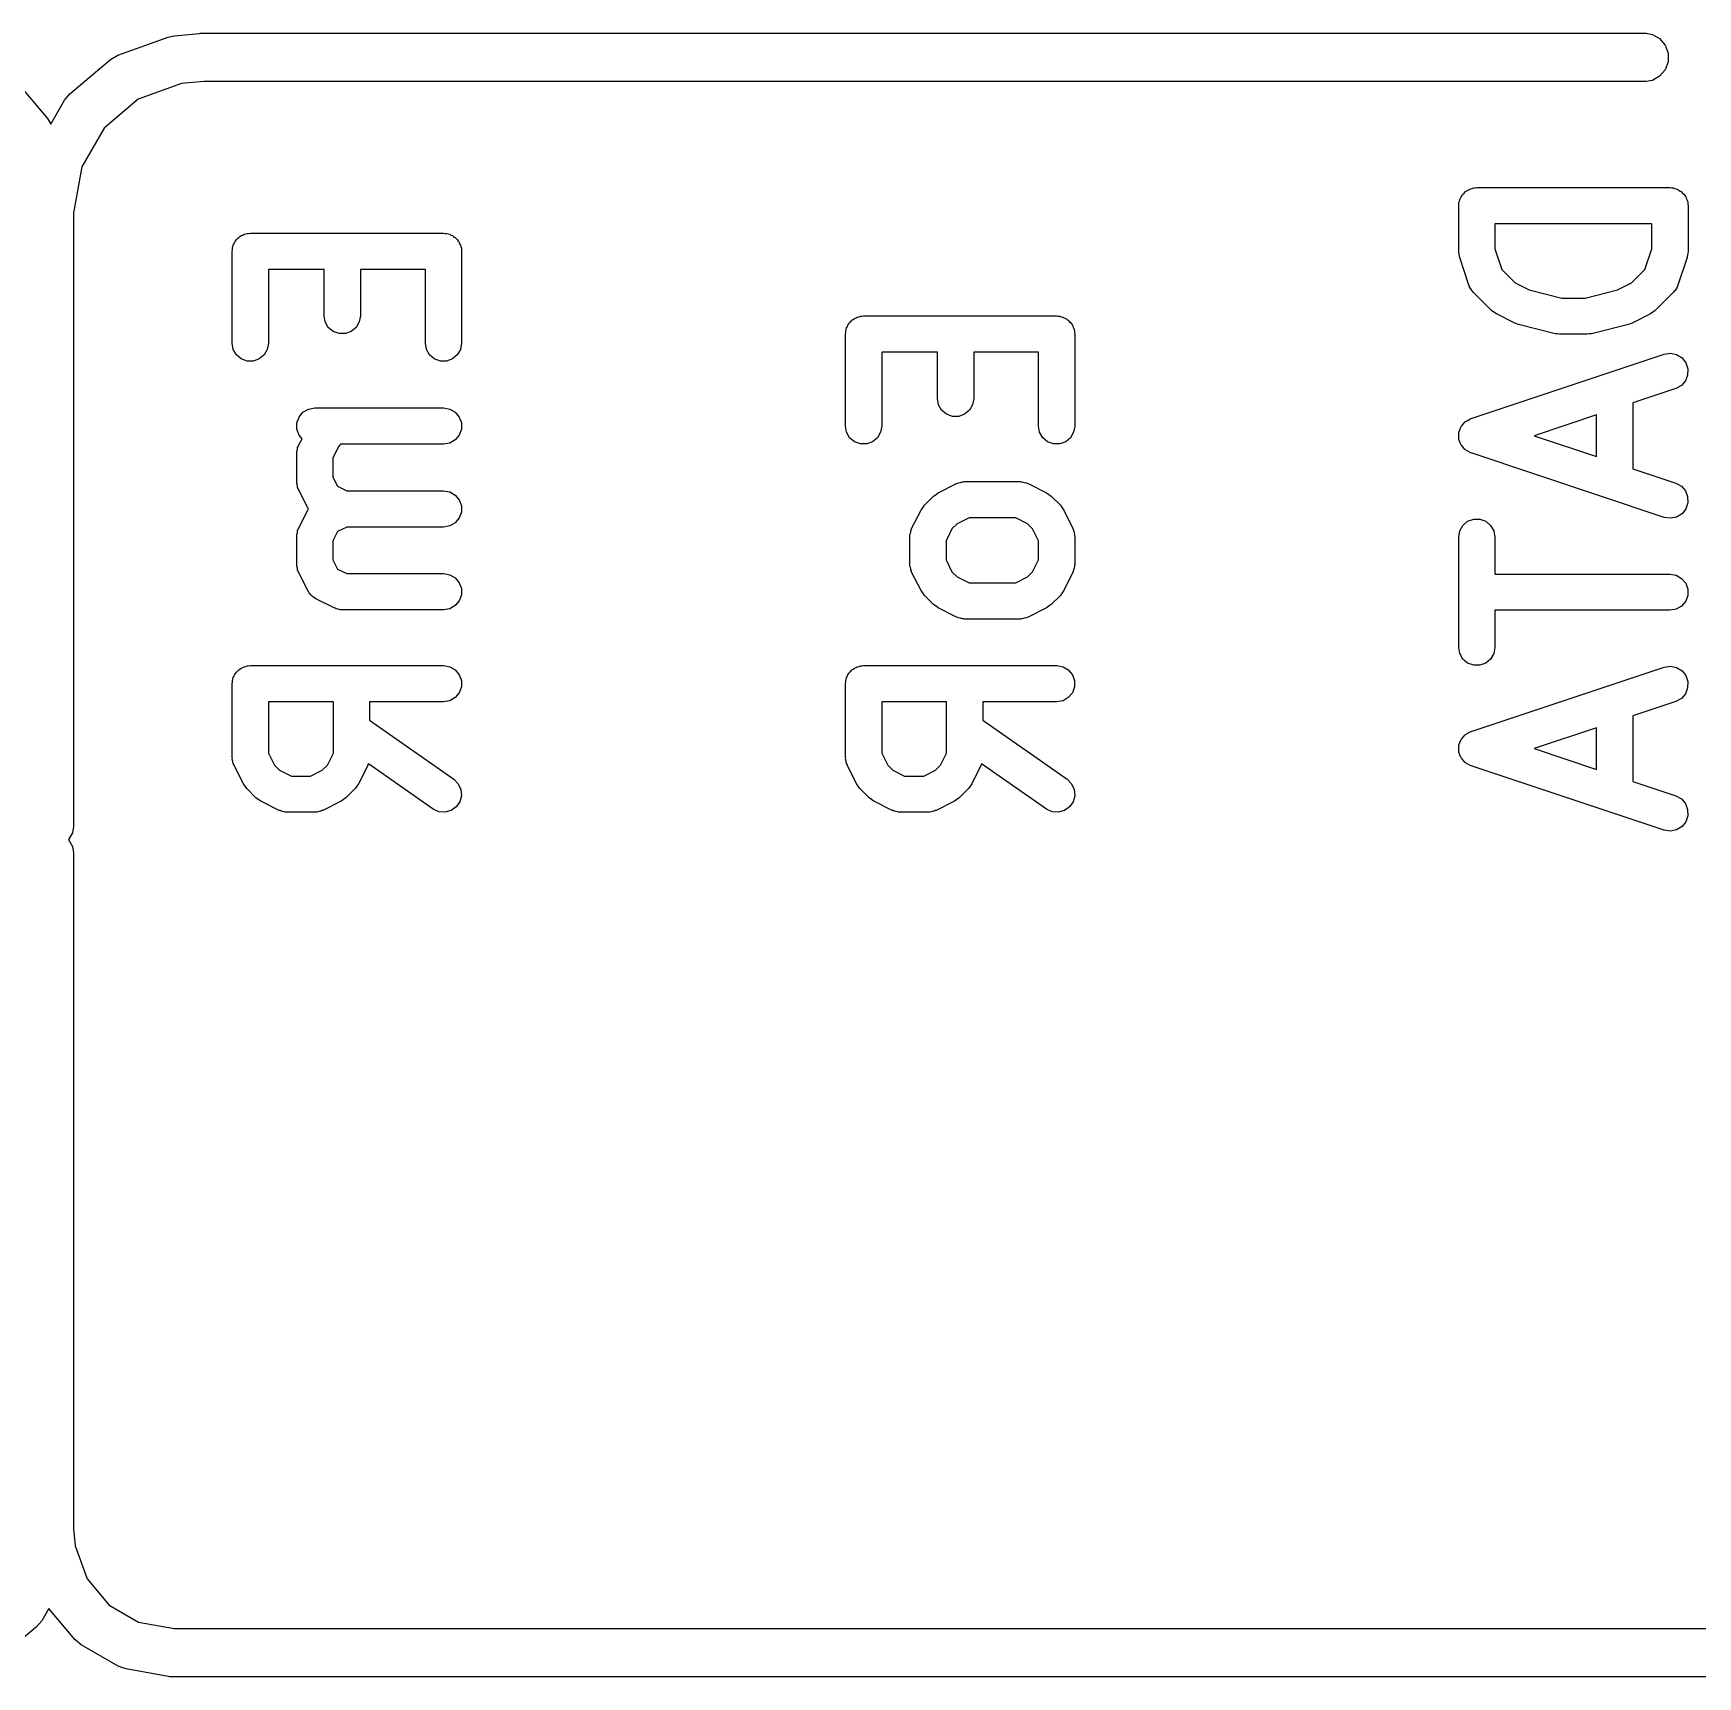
# Model space of a CAD drawing. Extents: x 105.4 to 186.8, y -135.5 to -88.6.
# Drawn here: x 166.3 to 173.2, y -95.6 to -88.8 of the extents above; entities that cross this region are included whole.
import ezdxf

# ---------------------------------------------------------------- set-up
doc = ezdxf.new("R2010")
doc.units = 0
doc.header["$MEASUREMENT"] = 0
doc.layers.add('BLACK', color=7, linetype='CONTINUOUS')

msp = doc.modelspace()

# ---------------------------------------------------------------- linework, layer by layer
at = {"layer": 'BLACK', "linetype": 'CONTINUOUS'}
for p, q in [((166.653, -88.8911), (166.861, -88.8157)), ((166.861, -88.8157), (166.873, -88.8134)), ((166.873, -88.8134), (166.886, -88.81)), ((166.886, -88.81), (166.992, -88.8008)), ((166.992, -88.8008), (166.996, -88.8)), ((166.996, -88.8), (172.983, -88.8)), ((172.983, -88.8), (173.009, -88.8046)), ((173.009, -88.8046), (173.039, -88.8222)), ((173.039, -88.8222), (173.062, -88.8492)), ((173.062, -88.8492), (173.074, -88.8824)), ((166.454, -89.0502), (166.623, -88.9085)), ((166.623, -88.9085), (166.653, -88.8911)), ((173.074, -88.9176), (173.062, -88.9508)), ((173.074, -88.8824), (173.074, -88.9176)), ((166.22, -88.9843), (166.362, -89.1532)), ((173.009, -88.9954), (172.983, -89)), ((173.039, -88.9778), (173.009, -88.9954)), ((173.062, -88.9508), (173.039, -88.9778)), ((166.439, -89.0689), (166.454, -89.0502)), ((166.917, -89.0081), (166.738, -89.073)), ((167.009, -89), (166.917, -89.0081)), ((172.983, -89), (167.009, -89)), ((166.375, -89.176), (166.432, -89.0768)), ((166.432, -89.0768), (166.439, -89.0689)), ((166.738, -89.073), (166.596, -89.1921)), ((166.362, -89.1532), (166.375, -89.176)), ((166.596, -89.1921), (166.504, -89.3525)), ((166.504, -89.3525), (166.47, -89.5438)), ((172.215, -89.4827), (172.217, -89.4765)), ((172.217, -89.4765), (172.221, -89.4715)), ((172.221, -89.4715), (172.224, -89.4658)), ((172.224, -89.4658), (172.229, -89.4616)), ((172.229, -89.4616), (172.234, -89.4566)), ((172.234, -89.4566), (172.239, -89.4533)), ((172.239, -89.4533), (172.244, -89.4491)), ((172.244, -89.4491), (172.251, -89.4468)), ((172.251, -89.4468), (172.256, -89.4435)), ((172.256, -89.4435), (172.263, -89.4424)), ((172.263, -89.4424), (172.269, -89.4402)), ((172.269, -89.4402), (172.275, -89.4402)), ((172.275, -89.4402), (172.282, -89.439)), ((172.282, -89.439), (173.082, -89.439)), ((173.082, -89.439), (173.088, -89.4402)), ((173.088, -89.4402), (173.095, -89.4402)), ((173.095, -89.4402), (173.101, -89.4424)), ((173.101, -89.4424), (173.108, -89.4435)), ((173.108, -89.4435), (173.113, -89.4468)), ((173.113, -89.4468), (173.119, -89.4491)), ((173.119, -89.4491), (173.124, -89.4533)), ((173.124, -89.4533), (173.13, -89.4566)), ((173.13, -89.4566), (173.134, -89.4616)), ((173.134, -89.4616), (173.139, -89.4658)), ((173.139, -89.4658), (173.143, -89.4715)), ((173.143, -89.4715), (173.147, -89.4765)), ((173.147, -89.4765), (173.149, -89.4827)), ((166.47, -89.5438), (166.47, -92.0837)), ((172.207, -89.514), (172.208, -89.5076)), ((172.207, -89.7045), (172.207, -89.514)), ((172.208, -89.501), (172.21, -89.4948)), ((172.208, -89.5076), (172.208, -89.501)), ((172.21, -89.4948), (172.211, -89.4884)), ((172.211, -89.4884), (172.215, -89.4827)), ((173.149, -89.4827), (173.152, -89.4884)), ((173.152, -89.4884), (173.154, -89.4948)), ((173.154, -89.4948), (173.156, -89.501)), ((173.156, -89.501), (173.156, -89.5076)), ((173.156, -89.5076), (173.157, -89.514)), ((173.157, -89.514), (173.157, -89.7045)), ((172.357, -89.589), (172.357, -89.6923)), ((173.007, -89.589), (172.357, -89.589)), ((173.007, -89.6923), (173.007, -89.589)), ((167.128, -89.6895), (167.13, -89.6833)), ((167.13, -89.6833), (167.131, -89.6768)), ((167.131, -89.6768), (167.135, -89.6712)), ((167.135, -89.6712), (167.137, -89.665)), ((167.137, -89.665), (167.141, -89.66)), ((167.141, -89.66), (167.144, -89.6543)), ((167.144, -89.6543), (167.149, -89.6501)), ((167.149, -89.6501), (167.154, -89.645)), ((167.154, -89.645), (167.159, -89.6418)), ((167.159, -89.6418), (167.164, -89.6375)), ((167.164, -89.6375), (167.171, -89.6353)), ((167.171, -89.6353), (167.176, -89.632)), ((167.176, -89.632), (167.183, -89.6309)), ((167.183, -89.6309), (167.189, -89.6286)), ((167.189, -89.6286), (167.195, -89.6286)), ((167.195, -89.6286), (167.202, -89.6275)), ((167.202, -89.6275), (168.002, -89.6275)), ((168.002, -89.6275), (168.008, -89.6286)), ((168.008, -89.6286), (168.015, -89.6286)), ((168.015, -89.6286), (168.021, -89.6309)), ((168.021, -89.6309), (168.028, -89.632)), ((168.028, -89.632), (168.033, -89.6353)), ((168.033, -89.6353), (168.039, -89.6375)), ((168.039, -89.6375), (168.044, -89.6418)), ((168.044, -89.6418), (168.05, -89.645)), ((168.05, -89.645), (168.054, -89.6501)), ((168.054, -89.6501), (168.059, -89.6543)), ((168.059, -89.6543), (168.063, -89.66)), ((168.063, -89.66), (168.067, -89.665)), ((168.067, -89.665), (168.069, -89.6712)), ((168.069, -89.6712), (168.072, -89.6768)), ((168.072, -89.6768), (168.074, -89.6833)), ((168.074, -89.6833), (168.076, -89.6895)), ((167.127, -89.7025), (167.128, -89.696)), ((167.127, -90.0835), (167.127, -89.7025)), ((167.128, -89.696), (167.128, -89.6895)), ((168.076, -89.6895), (168.076, -89.696)), ((168.076, -89.696), (168.077, -89.7025)), ((168.077, -89.7025), (168.077, -90.0835)), ((172.209, -89.7163), (172.207, -89.7045)), ((172.211, -89.7282), (172.209, -89.7163)), ((172.249, -89.8425), (172.211, -89.7282)), ((172.357, -89.6923), (172.386, -89.7783)), ((172.978, -89.7783), (173.007, -89.6923)), ((173.153, -89.7282), (173.115, -89.8425)), ((173.155, -89.7163), (173.153, -89.7282)), ((173.157, -89.7045), (173.155, -89.7163)), ((167.508, -89.7775), (167.277, -89.7775)), ((167.277, -89.7775), (167.277, -90.0835)), ((167.508, -89.9692), (167.508, -89.7775)), ((167.927, -89.7775), (167.658, -89.7775)), ((167.658, -89.7775), (167.658, -89.9692)), ((167.927, -90.0835), (167.927, -89.7775)), ((172.386, -89.7783), (172.441, -89.8333)), ((172.923, -89.8333), (172.978, -89.7783)), ((172.251, -89.8463), (172.249, -89.8425)), ((172.252, -89.8505), (172.251, -89.8463)), ((172.257, -89.8577), (172.252, -89.8505)), ((172.261, -89.8654), (172.257, -89.8577)), ((172.264, -89.8683), (172.261, -89.8654)), ((172.267, -89.8718), (172.264, -89.8683)), ((172.343, -89.948), (172.267, -89.8718)), ((172.441, -89.8333), (172.499, -89.8623)), ((172.499, -89.8623), (172.634, -89.8962)), ((172.73, -89.8962), (172.865, -89.8623)), ((172.865, -89.8623), (172.923, -89.8333)), ((173.097, -89.8718), (173.021, -89.948)), ((173.099, -89.8683), (173.097, -89.8718)), ((173.103, -89.8654), (173.099, -89.8683)), ((173.107, -89.8577), (173.103, -89.8654)), ((173.112, -89.8505), (173.107, -89.8577)), ((173.113, -89.8463), (173.112, -89.8505)), ((173.115, -89.8425), (173.113, -89.8463)), ((172.353, -89.9549), (172.343, -89.948)), ((172.363, -89.9621), (172.353, -89.9549)), ((172.439, -90.0002), (172.363, -89.9621)), ((172.634, -89.8962), (172.73, -89.8962)), ((173.001, -89.9621), (172.925, -90.0002)), ((173.011, -89.9549), (173.001, -89.9621)), ((173.021, -89.948), (173.011, -89.9549)), ((167.512, -89.9948), (167.508, -89.9692)), ((167.525, -90.0174), (167.512, -89.9948)), ((167.545, -90.0341), (167.525, -90.0174)), ((167.64, -90.0174), (167.62, -90.0341)), ((167.653, -89.9948), (167.64, -90.0174)), ((167.658, -89.9692), (167.653, -89.9948)), ((169.668, -90.0323), (169.67, -90.0262)), ((169.668, -90.0389), (169.668, -90.0323)), ((169.67, -90.0262), (169.671, -90.0197)), ((169.671, -90.0197), (169.675, -90.014)), ((169.675, -90.014), (169.677, -90.0079)), ((169.677, -90.0079), (169.681, -90.0028)), ((169.681, -90.0028), (169.684, -89.9971)), ((169.684, -89.9971), (169.689, -89.9929)), ((169.689, -89.9929), (169.694, -89.9879)), ((169.694, -89.9879), (169.699, -89.9846)), ((169.699, -89.9846), (169.704, -89.9804)), ((169.704, -89.9804), (169.711, -89.9782)), ((169.711, -89.9782), (169.716, -89.9749)), ((169.716, -89.9749), (169.723, -89.9737)), ((169.723, -89.9737), (169.729, -89.9715)), ((169.729, -89.9715), (169.735, -89.9715)), ((169.735, -89.9715), (169.742, -89.9704)), ((169.742, -89.9704), (170.542, -89.9704)), ((170.542, -89.9704), (170.548, -89.9715)), ((170.548, -89.9715), (170.555, -89.9715)), ((170.555, -89.9715), (170.561, -89.9737)), ((170.561, -89.9737), (170.568, -89.9749)), ((170.568, -89.9749), (170.573, -89.9782)), ((170.573, -89.9782), (170.579, -89.9804)), ((170.579, -89.9804), (170.584, -89.9846)), ((170.584, -89.9846), (170.59, -89.9879)), ((170.59, -89.9879), (170.594, -89.9929)), ((170.594, -89.9929), (170.599, -89.9971)), ((170.599, -89.9971), (170.603, -90.0028)), ((170.603, -90.0028), (170.607, -90.0079)), ((170.607, -90.0079), (170.609, -90.014)), ((170.609, -90.014), (170.612, -90.0197)), ((170.612, -90.0197), (170.614, -90.0262)), ((170.614, -90.0262), (170.616, -90.0323)), ((170.616, -90.0323), (170.616, -90.0389)), ((172.447, -90.0025), (172.439, -90.0002)), ((172.454, -90.0058), (172.447, -90.0025)), ((172.607, -90.0439), (172.454, -90.0058)), ((172.91, -90.0058), (172.757, -90.0439)), ((172.917, -90.0025), (172.91, -90.0058)), ((172.925, -90.0002), (172.917, -90.0025)), ((167.131, -90.1091), (167.127, -90.0835)), ((167.277, -90.0835), (167.272, -90.1091)), ((167.57, -90.043), (167.545, -90.0341)), ((167.596, -90.043), (167.57, -90.043)), ((167.62, -90.0341), (167.596, -90.043)), ((167.931, -90.1091), (167.927, -90.0835)), ((168.077, -90.0835), (168.072, -90.1091)), ((169.667, -90.0454), (169.668, -90.0389)), ((169.667, -90.4263), (169.667, -90.0454)), ((170.616, -90.0389), (170.617, -90.0454)), ((170.617, -90.0454), (170.617, -90.4263)), ((172.616, -90.0446), (172.607, -90.0439)), ((172.625, -90.0462), (172.616, -90.0446)), ((172.739, -90.0462), (172.625, -90.0462)), ((172.748, -90.0446), (172.739, -90.0462)), ((172.757, -90.0439), (172.748, -90.0446)), ((167.144, -90.1317), (167.131, -90.1091)), ((167.164, -90.1484), (167.144, -90.1317)), ((167.189, -90.1573), (167.164, -90.1484)), ((167.215, -90.1573), (167.189, -90.1573)), ((167.239, -90.1484), (167.215, -90.1573)), ((167.259, -90.1317), (167.239, -90.1484)), ((167.272, -90.1091), (167.259, -90.1317)), ((167.944, -90.1317), (167.931, -90.1091)), ((167.964, -90.1484), (167.944, -90.1317)), ((167.989, -90.1573), (167.964, -90.1484)), ((168.015, -90.1573), (167.989, -90.1573)), ((168.039, -90.1484), (168.015, -90.1573)), ((168.059, -90.1317), (168.039, -90.1484)), ((168.072, -90.1091), (168.059, -90.1317)), ((170.048, -90.1204), (169.817, -90.1204)), ((169.817, -90.1204), (169.817, -90.4263)), ((170.048, -90.312), (170.048, -90.1204)), ((170.467, -90.1204), (170.198, -90.1204)), ((170.198, -90.1204), (170.198, -90.312)), ((170.467, -90.4263), (170.467, -90.1204)), ((172.258, -90.3953), (173.058, -90.1286)), ((173.058, -90.1286), (173.084, -90.1248)), ((173.084, -90.1248), (173.109, -90.13)), ((173.109, -90.13), (173.132, -90.1436)), ((173.132, -90.1436), (173.148, -90.164)), ((173.148, -90.164), (173.156, -90.1887)), ((173.146, -90.239), (173.129, -90.2585)), ((173.155, -90.2148), (173.146, -90.239)), ((173.156, -90.1887), (173.155, -90.2148)), ((173.106, -90.2709), (172.928, -90.33)), ((173.129, -90.2585), (173.106, -90.2709)), ((167.404, -90.3888), (167.42, -90.3689)), ((167.42, -90.3689), (167.443, -90.3558)), ((167.443, -90.3558), (167.469, -90.3513)), ((167.469, -90.3513), (168.002, -90.3513)), ((168.002, -90.3513), (168.028, -90.3558)), ((168.028, -90.3558), (168.05, -90.3689)), ((168.05, -90.3689), (168.067, -90.3888)), ((170.052, -90.3377), (170.048, -90.312)), ((170.065, -90.3602), (170.052, -90.3377)), ((170.085, -90.377), (170.065, -90.3602)), ((170.11, -90.3859), (170.085, -90.377)), ((170.16, -90.377), (170.136, -90.3859)), ((170.18, -90.3602), (170.16, -90.377)), ((170.193, -90.3377), (170.18, -90.3602)), ((170.198, -90.312), (170.193, -90.3377)), ((172.928, -90.33), (172.928, -90.6028)), ((167.395, -90.4133), (167.404, -90.3888)), ((167.395, -90.4393), (167.395, -90.4133)), ((167.404, -90.4638), (167.395, -90.4393)), ((168.067, -90.3888), (168.076, -90.4133)), ((168.076, -90.4393), (168.067, -90.4638)), ((168.076, -90.4133), (168.076, -90.4393)), ((169.671, -90.452), (169.667, -90.4263)), ((169.817, -90.4263), (169.812, -90.452)), ((170.136, -90.3859), (170.11, -90.3859)), ((170.471, -90.452), (170.467, -90.4263)), ((170.617, -90.4263), (170.612, -90.452)), ((172.208, -90.4514), (172.212, -90.4411)), ((172.212, -90.4411), (172.216, -90.4307)), ((172.216, -90.4307), (172.217, -90.4291)), ((172.217, -90.4291), (172.218, -90.4271)), ((172.218, -90.4271), (172.225, -90.4189)), ((172.225, -90.4189), (172.232, -90.4103)), ((172.232, -90.4103), (172.234, -90.4092)), ((172.234, -90.4092), (172.235, -90.4077)), ((172.235, -90.4077), (172.245, -90.4024)), ((172.245, -90.4024), (172.254, -90.3967)), ((172.254, -90.3967), (172.256, -90.3962)), ((172.256, -90.3962), (172.258, -90.3953)), ((172.778, -90.38), (172.519, -90.4664)), ((172.778, -90.5528), (172.778, -90.38)), ((167.397, -90.5236), (167.398, -90.5149)), ((167.398, -90.5149), (167.4, -90.5112)), ((167.4, -90.5112), (167.401, -90.5071)), ((167.401, -90.5071), (167.416, -90.4784)), ((167.416, -90.4784), (167.404, -90.4638)), ((167.568, -90.5088), (167.544, -90.5583)), ((167.576, -90.5013), (167.568, -90.5088)), ((168.002, -90.5013), (167.576, -90.5013)), ((168.028, -90.4968), (168.002, -90.5013)), ((168.05, -90.4838), (168.028, -90.4968)), ((168.067, -90.4638), (168.05, -90.4838)), ((169.684, -90.4745), (169.671, -90.452)), ((169.704, -90.4913), (169.684, -90.4745)), ((169.729, -90.5002), (169.704, -90.4913)), ((169.755, -90.5002), (169.729, -90.5002)), ((169.779, -90.4913), (169.755, -90.5002)), ((169.799, -90.4745), (169.779, -90.4913)), ((169.812, -90.452), (169.799, -90.4745)), ((170.484, -90.4745), (170.471, -90.452)), ((170.504, -90.4913), (170.484, -90.4745)), ((170.529, -90.5002), (170.504, -90.4913)), ((170.555, -90.5002), (170.529, -90.5002)), ((170.579, -90.4913), (170.555, -90.5002)), ((170.599, -90.4745), (170.579, -90.4913)), ((170.612, -90.452), (170.599, -90.4745)), ((172.208, -90.4534), (172.208, -90.4514)), ((172.208, -90.4554), (172.208, -90.4534)), ((172.208, -90.4664), (172.208, -90.4554)), ((172.208, -90.4774), (172.208, -90.4664)), ((172.208, -90.4794), (172.208, -90.4774)), ((172.208, -90.4814), (172.208, -90.4794)), ((172.212, -90.4917), (172.208, -90.4814)), ((172.216, -90.5021), (172.212, -90.4917)), ((172.217, -90.5037), (172.216, -90.5021)), ((172.218, -90.5057), (172.217, -90.5037)), ((172.225, -90.5139), (172.218, -90.5057)), ((172.232, -90.5225), (172.225, -90.5139)), ((172.519, -90.4664), (172.778, -90.5528)), ((167.394, -90.532), (167.397, -90.5236)), ((167.394, -90.5363), (167.394, -90.532)), ((167.394, -90.5406), (167.394, -90.5363)), ((167.394, -90.6549), (167.394, -90.5406)), ((167.544, -90.5583), (167.544, -90.6372)), ((172.234, -90.5236), (172.232, -90.5225)), ((172.235, -90.5252), (172.234, -90.5236)), ((172.245, -90.5304), (172.235, -90.5252)), ((172.254, -90.5362), (172.245, -90.5304)), ((172.256, -90.5366), (172.254, -90.5362)), ((172.258, -90.5376), (172.256, -90.5366)), ((173.058, -90.8042), (172.258, -90.5376)), ((167.544, -90.6372), (167.563, -90.6752)), ((172.928, -90.6028), (173.106, -90.6619)), ((167.394, -90.6591), (167.394, -90.6549)), ((167.394, -90.6635), (167.394, -90.6591)), ((167.397, -90.6719), (167.394, -90.6635)), ((167.398, -90.6805), (167.397, -90.6719)), ((167.4, -90.6843), (167.398, -90.6805)), ((167.401, -90.6884), (167.4, -90.6843)), ((167.44, -90.7646), (167.401, -90.6884)), ((167.563, -90.6752), (167.601, -90.6942)), ((167.601, -90.6942), (168.002, -90.6942)), ((168.002, -90.6942), (168.028, -90.6987)), ((168.028, -90.6987), (168.05, -90.7117)), ((168.05, -90.7117), (168.067, -90.7317)), ((169.994, -90.7542), (170.032, -90.7161)), ((170.032, -90.7161), (170.042, -90.7092)), ((170.042, -90.7092), (170.051, -90.7021)), ((170.051, -90.7021), (170.127, -90.664)), ((170.127, -90.664), (170.132, -90.6628)), ((170.132, -90.6628), (170.135, -90.6606)), ((170.135, -90.6606), (170.144, -90.6591)), ((170.144, -90.6591), (170.152, -90.6566)), ((170.152, -90.6566), (170.157, -90.6568)), ((170.157, -90.6568), (170.161, -90.6561)), ((170.161, -90.6561), (170.39, -90.6561)), ((170.39, -90.6561), (170.394, -90.6568)), ((170.394, -90.6568), (170.398, -90.6566)), ((170.398, -90.6566), (170.407, -90.6591)), ((170.407, -90.6591), (170.415, -90.6606)), ((170.415, -90.6606), (170.419, -90.6628)), ((170.419, -90.6628), (170.423, -90.664)), ((170.423, -90.664), (170.499, -90.7021)), ((170.499, -90.7021), (170.509, -90.7092)), ((170.509, -90.7092), (170.519, -90.7161)), ((170.519, -90.7161), (170.557, -90.7542)), ((173.106, -90.6619), (173.129, -90.6743)), ((173.129, -90.6743), (173.146, -90.6938)), ((173.146, -90.6938), (173.155, -90.718)), ((173.155, -90.718), (173.156, -90.7441)), ((167.401, -90.8499), (167.44, -90.7737)), ((167.443, -90.7692), (167.44, -90.7646)), ((167.44, -90.7737), (167.443, -90.7692)), ((168.067, -90.7317), (168.076, -90.7561)), ((168.076, -90.7822), (168.067, -90.8067)), ((168.076, -90.7561), (168.076, -90.7822)), ((169.941, -90.8499), (169.98, -90.7737)), ((169.98, -90.7737), (169.987, -90.7641)), ((169.987, -90.7641), (169.994, -90.7542)), ((170.557, -90.7542), (170.564, -90.7641)), ((170.564, -90.7641), (170.571, -90.7737)), ((170.571, -90.7737), (170.609, -90.8499)), ((173.132, -90.7892), (173.109, -90.8028)), ((173.148, -90.7688), (173.132, -90.7892)), ((173.156, -90.7441), (173.148, -90.7688)), ((167.397, -90.8665), (167.398, -90.8578)), ((167.398, -90.8578), (167.4, -90.8541)), ((167.4, -90.8541), (167.401, -90.8499)), ((167.601, -90.8442), (167.563, -90.8632)), ((168.002, -90.8442), (167.601, -90.8442)), ((168.028, -90.8396), (168.002, -90.8442)), ((168.05, -90.8266), (168.028, -90.8396)), ((168.067, -90.8067), (168.05, -90.8266)), ((169.937, -90.8665), (169.938, -90.8578)), ((169.938, -90.8578), (169.94, -90.8541)), ((169.94, -90.8541), (169.941, -90.8499)), ((170.108, -90.8517), (170.084, -90.9012)), ((170.129, -90.8308), (170.108, -90.8517)), ((170.179, -90.8061), (170.129, -90.8308)), ((170.372, -90.8061), (170.179, -90.8061)), ((170.421, -90.8308), (170.372, -90.8061)), ((170.442, -90.8517), (170.421, -90.8308)), ((170.467, -90.9012), (170.442, -90.8517)), ((170.609, -90.8499), (170.61, -90.8541)), ((170.61, -90.8541), (170.612, -90.8578)), ((170.612, -90.8578), (170.614, -90.8665)), ((172.207, -90.8855), (172.211, -90.8598)), ((172.211, -90.8598), (172.224, -90.8372)), ((172.224, -90.8372), (172.244, -90.8205)), ((172.244, -90.8205), (172.269, -90.8116)), ((172.269, -90.8116), (172.295, -90.8116)), ((172.295, -90.8116), (172.319, -90.8205)), ((172.319, -90.8205), (172.339, -90.8372)), ((172.339, -90.8372), (172.352, -90.8598)), ((172.352, -90.8598), (172.357, -90.8855)), ((173.084, -90.808), (173.058, -90.8042)), ((173.109, -90.8028), (173.084, -90.808)), ((167.394, -90.8749), (167.397, -90.8665)), ((167.394, -90.8792), (167.394, -90.8749)), ((167.394, -90.8835), (167.394, -90.8792)), ((167.394, -90.9977), (167.394, -90.8835)), ((167.563, -90.8632), (167.544, -90.9012)), ((167.544, -90.9012), (167.544, -90.98)), ((169.934, -90.8749), (169.937, -90.8665)), ((169.934, -90.8792), (169.934, -90.8749)), ((169.934, -90.8835), (169.934, -90.8792)), ((169.934, -90.9977), (169.934, -90.8835)), ((170.084, -90.9012), (170.084, -90.98)), ((170.467, -90.98), (170.467, -90.9012)), ((170.614, -90.8665), (170.616, -90.8749)), ((170.616, -90.8749), (170.616, -90.8792)), ((170.616, -90.8792), (170.617, -90.8835)), ((170.617, -90.8835), (170.617, -90.9977)), ((172.207, -91.3426), (172.207, -90.8855)), ((172.357, -90.8855), (172.357, -91.039)), ((167.394, -91.002), (167.394, -90.9977)), ((167.544, -90.98), (167.563, -91.018)), ((169.934, -91.002), (169.934, -90.9977)), ((170.084, -90.98), (170.108, -91.0295)), ((170.442, -91.0295), (170.467, -90.98)), ((170.617, -90.9977), (170.616, -91.002)), ((167.394, -91.0063), (167.394, -91.002)), ((167.397, -91.0147), (167.394, -91.0063)), ((167.398, -91.0234), (167.397, -91.0147)), ((167.4, -91.0271), (167.398, -91.0234)), ((167.401, -91.0313), (167.4, -91.0271)), ((167.44, -91.1075), (167.401, -91.0313)), ((167.563, -91.018), (167.601, -91.037)), ((167.601, -91.037), (168.002, -91.037)), ((168.002, -91.037), (168.028, -91.0415)), ((168.028, -91.0415), (168.05, -91.0546)), ((168.05, -91.0546), (168.067, -91.0745)), ((169.934, -91.0063), (169.934, -91.002)), ((169.937, -91.0147), (169.934, -91.0063)), ((169.938, -91.0234), (169.937, -91.0147)), ((169.94, -91.0271), (169.938, -91.0234)), ((169.941, -91.0313), (169.94, -91.0271)), ((169.98, -91.1075), (169.941, -91.0313)), ((170.108, -91.0295), (170.129, -91.0504)), ((170.129, -91.0504), (170.179, -91.0751)), ((170.372, -91.0751), (170.421, -91.0504)), ((170.421, -91.0504), (170.442, -91.0295)), ((170.609, -91.0313), (170.571, -91.1075)), ((170.61, -91.0271), (170.609, -91.0313)), ((170.612, -91.0234), (170.61, -91.0271)), ((170.614, -91.0147), (170.612, -91.0234)), ((170.616, -91.0063), (170.614, -91.0147)), ((170.616, -91.002), (170.616, -91.0063)), ((172.357, -91.039), (173.082, -91.039)), ((173.082, -91.039), (173.108, -91.0435)), ((173.108, -91.0435), (173.13, -91.0566)), ((173.13, -91.0566), (173.147, -91.0765)), ((167.446, -91.1163), (167.44, -91.1075)), ((167.452, -91.1255), (167.446, -91.1163)), ((167.454, -91.1267), (167.452, -91.1255)), ((167.455, -91.1284), (167.454, -91.1267)), ((167.464, -91.1345), (167.455, -91.1284)), ((167.473, -91.141), (167.464, -91.1345)), ((168.067, -91.0745), (168.076, -91.099)), ((168.076, -91.125), (168.067, -91.1495)), ((168.076, -91.099), (168.076, -91.125)), ((169.987, -91.1171), (169.98, -91.1075)), ((169.994, -91.127), (169.987, -91.1171)), ((170.032, -91.1651), (169.994, -91.127)), ((170.179, -91.0751), (170.372, -91.0751)), ((170.557, -91.127), (170.519, -91.1651)), ((170.564, -91.1171), (170.557, -91.127)), ((170.571, -91.1075), (170.564, -91.1171)), ((173.147, -91.0765), (173.156, -91.101)), ((173.156, -91.127), (173.147, -91.1515)), ((173.156, -91.101), (173.156, -91.127)), ((167.549, -91.1791), (167.473, -91.141)), ((167.553, -91.1803), (167.549, -91.1791)), ((167.557, -91.1825), (167.553, -91.1803)), ((167.566, -91.184), (167.557, -91.1825)), ((167.574, -91.1865), (167.566, -91.184)), ((167.579, -91.1863), (167.574, -91.1865)), ((167.583, -91.187), (167.579, -91.1863)), ((168.002, -91.187), (167.583, -91.187)), ((168.028, -91.1825), (168.002, -91.187)), ((168.05, -91.1695), (168.028, -91.1825)), ((168.067, -91.1495), (168.05, -91.1695)), ((170.042, -91.1719), (170.032, -91.1651)), ((170.051, -91.1791), (170.042, -91.1719)), ((170.127, -91.2172), (170.051, -91.1791)), ((170.499, -91.1791), (170.423, -91.2172)), ((170.509, -91.1719), (170.499, -91.1791)), ((170.519, -91.1651), (170.509, -91.1719)), ((173.082, -91.189), (172.357, -91.189)), ((172.357, -91.189), (172.357, -91.3426)), ((173.108, -91.1845), (173.082, -91.189)), ((173.13, -91.1715), (173.108, -91.1845)), ((173.147, -91.1515), (173.13, -91.1715)), ((170.132, -91.2184), (170.127, -91.2172)), ((170.135, -91.2206), (170.132, -91.2184)), ((170.144, -91.2221), (170.135, -91.2206)), ((170.152, -91.2246), (170.144, -91.2221)), ((170.157, -91.2244), (170.152, -91.2246)), ((170.161, -91.2251), (170.157, -91.2244)), ((170.39, -91.2251), (170.161, -91.2251)), ((170.394, -91.2244), (170.39, -91.2251)), ((170.398, -91.2246), (170.394, -91.2244)), ((170.407, -91.2221), (170.398, -91.2246)), ((170.415, -91.2206), (170.407, -91.2221)), ((170.419, -91.2184), (170.415, -91.2206)), ((170.423, -91.2172), (170.419, -91.2184)), ((172.211, -91.3682), (172.207, -91.3426)), ((172.357, -91.3426), (172.352, -91.3682)), ((172.224, -91.3908), (172.211, -91.3682)), ((172.244, -91.4075), (172.224, -91.3908)), ((172.269, -91.4165), (172.244, -91.4075)), ((172.319, -91.4075), (172.295, -91.4165)), ((172.339, -91.3908), (172.319, -91.4075)), ((172.352, -91.3682), (172.339, -91.3908)), ((167.128, -91.48), (167.13, -91.4738)), ((167.128, -91.4865), (167.128, -91.48)), ((167.13, -91.4738), (167.131, -91.4673)), ((167.131, -91.4673), (167.135, -91.4616)), ((167.135, -91.4616), (167.137, -91.4555)), ((167.137, -91.4555), (167.141, -91.4504)), ((167.141, -91.4504), (167.144, -91.4448)), ((167.144, -91.4448), (167.149, -91.4405)), ((167.149, -91.4405), (167.154, -91.4355)), ((167.154, -91.4355), (167.159, -91.4322)), ((167.159, -91.4322), (167.164, -91.428)), ((167.164, -91.428), (167.171, -91.4258)), ((167.171, -91.4258), (167.176, -91.4225)), ((167.176, -91.4225), (167.183, -91.4214)), ((167.183, -91.4214), (167.189, -91.4191)), ((167.189, -91.4191), (167.195, -91.4191)), ((167.195, -91.4191), (167.202, -91.418)), ((167.202, -91.418), (168.002, -91.418)), ((168.002, -91.418), (168.028, -91.4225)), ((168.028, -91.4225), (168.05, -91.4355)), ((168.05, -91.4355), (168.067, -91.4555)), ((168.067, -91.4555), (168.076, -91.48)), ((168.076, -91.48), (168.076, -91.506)), ((169.668, -91.48), (169.67, -91.4738)), ((169.668, -91.4865), (169.668, -91.48)), ((169.67, -91.4738), (169.671, -91.4673)), ((169.671, -91.4673), (169.675, -91.4616)), ((169.675, -91.4616), (169.677, -91.4555)), ((169.677, -91.4555), (169.681, -91.4504)), ((169.681, -91.4504), (169.684, -91.4448)), ((169.684, -91.4448), (169.689, -91.4405)), ((169.689, -91.4405), (169.694, -91.4355)), ((169.694, -91.4355), (169.699, -91.4322)), ((169.699, -91.4322), (169.704, -91.428)), ((169.704, -91.428), (169.711, -91.4258)), ((169.711, -91.4258), (169.716, -91.4225)), ((169.716, -91.4225), (169.723, -91.4214)), ((169.723, -91.4214), (169.729, -91.4191)), ((169.729, -91.4191), (169.735, -91.4191)), ((169.735, -91.4191), (169.742, -91.418)), ((169.742, -91.418), (170.542, -91.418)), ((170.542, -91.418), (170.568, -91.4225)), ((170.568, -91.4225), (170.59, -91.4355)), ((170.59, -91.4355), (170.607, -91.4555)), ((170.607, -91.4555), (170.616, -91.48)), ((170.616, -91.48), (170.616, -91.506)), ((172.258, -91.6905), (173.058, -91.4238)), ((172.295, -91.4165), (172.269, -91.4165)), ((173.058, -91.4238), (173.084, -91.42)), ((173.084, -91.42), (173.109, -91.4252)), ((173.109, -91.4252), (173.132, -91.4389)), ((173.132, -91.4389), (173.148, -91.4593)), ((173.148, -91.4593), (173.156, -91.484)), ((167.127, -91.493), (167.128, -91.4865)), ((167.127, -91.7977), (167.127, -91.493)), ((168.067, -91.5305), (168.05, -91.5504)), ((168.076, -91.506), (168.067, -91.5305)), ((169.667, -91.493), (169.668, -91.4865)), ((169.667, -91.7977), (169.667, -91.493)), ((170.607, -91.5305), (170.59, -91.5504)), ((170.616, -91.506), (170.607, -91.5305)), ((173.146, -91.5342), (173.129, -91.5537)), ((173.155, -91.51), (173.146, -91.5342)), ((173.156, -91.484), (173.155, -91.51)), ((167.277, -91.568), (167.277, -91.78)), ((167.546, -91.568), (167.277, -91.568)), ((167.546, -91.78), (167.546, -91.568)), ((168.002, -91.568), (167.696, -91.568)), ((167.696, -91.568), (167.696, -91.6444)), ((168.028, -91.5635), (168.002, -91.568)), ((168.05, -91.5504), (168.028, -91.5635)), ((169.817, -91.568), (169.817, -91.78)), ((170.086, -91.568), (169.817, -91.568)), ((170.086, -91.78), (170.086, -91.568)), ((170.542, -91.568), (170.236, -91.568)), ((170.236, -91.568), (170.236, -91.6444)), ((170.568, -91.5635), (170.542, -91.568)), ((170.59, -91.5504), (170.568, -91.5635)), ((173.106, -91.5661), (172.928, -91.6252)), ((173.129, -91.5537), (173.106, -91.5661)), ((167.696, -91.6444), (168.045, -91.8887)), ((170.236, -91.6444), (170.585, -91.8887)), ((172.778, -91.6752), (172.519, -91.7616)), ((172.778, -91.8481), (172.778, -91.6752)), ((172.928, -91.6252), (172.928, -91.8981)), ((172.208, -91.7466), (172.212, -91.7364)), ((172.208, -91.7487), (172.208, -91.7466)), ((172.208, -91.7506), (172.208, -91.7487)), ((172.208, -91.7616), (172.208, -91.7506)), ((172.212, -91.7364), (172.216, -91.7259)), ((172.216, -91.7259), (172.217, -91.7243)), ((172.217, -91.7243), (172.218, -91.7224)), ((172.218, -91.7224), (172.225, -91.7141)), ((172.225, -91.7141), (172.232, -91.7055)), ((172.232, -91.7055), (172.234, -91.7044)), ((172.234, -91.7044), (172.235, -91.7029)), ((172.235, -91.7029), (172.245, -91.6977)), ((172.245, -91.6977), (172.254, -91.6919)), ((172.254, -91.6919), (172.256, -91.6915)), ((172.256, -91.6915), (172.258, -91.6905)), ((167.128, -91.802), (167.127, -91.7977)), ((167.127, -91.8063), (167.128, -91.802)), ((167.13, -91.8147), (167.127, -91.8063)), ((167.131, -91.8234), (167.13, -91.8147)), ((167.134, -91.8271), (167.131, -91.8234)), ((167.277, -91.78), (167.302, -91.8295)), ((167.521, -91.8295), (167.546, -91.78)), ((167.691, -91.8241), (167.689, -91.8271)), ((167.959, -92.0116), (167.691, -91.8241)), ((169.668, -91.802), (169.667, -91.7977)), ((169.667, -91.8063), (169.668, -91.802)), ((169.67, -91.8147), (169.667, -91.8063)), ((169.671, -91.8234), (169.67, -91.8147)), ((169.674, -91.8271), (169.671, -91.8234)), ((169.817, -91.78), (169.842, -91.8295)), ((170.061, -91.8295), (170.086, -91.78)), ((170.231, -91.8241), (170.229, -91.8271)), ((170.499, -92.0116), (170.231, -91.8241)), ((172.208, -91.7726), (172.208, -91.7616)), ((172.208, -91.7746), (172.208, -91.7726)), ((172.208, -91.7767), (172.208, -91.7746)), ((172.212, -91.7869), (172.208, -91.7767)), ((172.216, -91.7974), (172.212, -91.7869)), ((172.217, -91.799), (172.216, -91.7974)), ((172.218, -91.8009), (172.217, -91.799)), ((172.225, -91.8091), (172.218, -91.8009)), ((172.232, -91.8178), (172.225, -91.8091)), ((172.234, -91.8188), (172.232, -91.8178)), ((172.235, -91.8204), (172.234, -91.8188)), ((172.245, -91.8256), (172.235, -91.8204)), ((172.254, -91.8314), (172.245, -91.8256)), ((172.519, -91.7616), (172.778, -91.8481)), ((167.135, -91.8313), (167.134, -91.8271)), ((167.173, -91.9075), (167.135, -91.8313)), ((167.302, -91.8295), (167.323, -91.8504)), ((167.323, -91.8504), (167.372, -91.8751)), ((167.372, -91.8751), (167.451, -91.8751)), ((167.451, -91.8751), (167.5, -91.8504)), ((167.5, -91.8504), (167.521, -91.8295)), ((167.688, -91.8313), (167.65, -91.9075)), ((167.689, -91.8271), (167.688, -91.8313)), ((168.045, -91.8887), (168.063, -91.9071)), ((169.675, -91.8313), (169.674, -91.8271)), ((169.713, -91.9075), (169.675, -91.8313)), ((169.842, -91.8295), (169.863, -91.8504)), ((169.863, -91.8504), (169.912, -91.8751)), ((169.912, -91.8751), (169.991, -91.8751)), ((169.991, -91.8751), (170.04, -91.8504)), ((170.04, -91.8504), (170.061, -91.8295)), ((170.228, -91.8313), (170.19, -91.9075)), ((170.229, -91.8271), (170.228, -91.8313)), ((170.585, -91.8887), (170.603, -91.9071)), ((172.256, -91.8318), (172.254, -91.8314)), ((172.258, -91.8328), (172.256, -91.8318)), ((173.058, -92.0995), (172.258, -91.8328)), ((167.18, -91.9171), (167.173, -91.9075)), ((167.187, -91.927), (167.18, -91.9171)), ((167.225, -91.9651), (167.187, -91.927)), ((167.636, -91.927), (167.598, -91.9651)), ((167.643, -91.9171), (167.636, -91.927)), ((167.65, -91.9075), (167.643, -91.9171)), ((168.063, -91.9071), (168.074, -91.9307)), ((168.077, -91.9566), (168.07, -91.9818)), ((168.074, -91.9307), (168.077, -91.9566)), ((169.72, -91.9171), (169.713, -91.9075)), ((169.727, -91.927), (169.72, -91.9171)), ((169.765, -91.9651), (169.727, -91.927)), ((170.176, -91.927), (170.138, -91.9651)), ((170.183, -91.9171), (170.176, -91.927)), ((170.19, -91.9075), (170.183, -91.9171)), ((170.603, -91.9071), (170.614, -91.9307)), ((170.617, -91.9566), (170.61, -91.9818)), ((170.614, -91.9307), (170.617, -91.9566)), ((172.928, -91.8981), (173.106, -91.9572)), ((173.106, -91.9572), (173.129, -91.9696)), ((167.235, -91.9719), (167.225, -91.9651)), ((167.245, -91.9791), (167.235, -91.9719)), ((167.321, -92.0172), (167.245, -91.9791)), ((167.325, -92.0184), (167.321, -92.0172)), ((167.329, -92.0206), (167.325, -92.0184)), ((167.337, -92.0221), (167.329, -92.0206)), ((167.346, -92.0246), (167.337, -92.0221)), ((167.35, -92.0244), (167.346, -92.0246)), ((167.354, -92.0251), (167.35, -92.0244)), ((167.469, -92.0251), (167.354, -92.0251)), ((167.473, -92.0244), (167.469, -92.0251)), ((167.477, -92.0246), (167.473, -92.0244)), ((167.486, -92.0221), (167.477, -92.0246)), ((167.494, -92.0206), (167.486, -92.0221)), ((167.498, -92.0184), (167.494, -92.0206)), ((167.502, -92.0172), (167.498, -92.0184)), ((167.578, -91.9791), (167.502, -92.0172)), ((167.588, -91.972), (167.578, -91.9791)), ((167.598, -91.9651), (167.588, -91.972)), ((167.983, -92.0226), (167.959, -92.0116)), ((168.008, -92.0248), (167.983, -92.0226)), ((168.034, -92.0181), (168.008, -92.0248)), ((168.055, -92.0031), (168.034, -92.0181)), ((168.07, -91.9818), (168.055, -92.0031)), ((169.775, -91.9719), (169.765, -91.9651)), ((169.785, -91.9791), (169.775, -91.9719)), ((169.861, -92.0172), (169.785, -91.9791)), ((169.865, -92.0184), (169.861, -92.0172)), ((169.869, -92.0206), (169.865, -92.0184)), ((169.877, -92.0221), (169.869, -92.0206)), ((169.886, -92.0246), (169.877, -92.0221)), ((169.89, -92.0244), (169.886, -92.0246)), ((169.894, -92.0251), (169.89, -92.0244)), ((170.009, -92.0251), (169.894, -92.0251)), ((170.013, -92.0244), (170.009, -92.0251)), ((170.017, -92.0246), (170.013, -92.0244)), ((170.026, -92.0221), (170.017, -92.0246)), ((170.034, -92.0206), (170.026, -92.0221)), ((170.038, -92.0184), (170.034, -92.0206)), ((170.042, -92.0172), (170.038, -92.0184)), ((170.118, -91.9791), (170.042, -92.0172)), ((170.128, -91.972), (170.118, -91.9791)), ((170.138, -91.9651), (170.128, -91.972)), ((170.523, -92.0226), (170.499, -92.0116)), ((170.548, -92.0248), (170.523, -92.0226)), ((170.574, -92.0181), (170.548, -92.0248)), ((170.595, -92.0031), (170.574, -92.0181)), ((170.61, -91.9818), (170.595, -92.0031)), ((173.129, -91.9696), (173.146, -91.989)), ((173.146, -91.989), (173.155, -92.0133)), ((173.155, -92.0133), (173.156, -92.0393)), ((166.47, -92.0837), (166.465, -92.1097)), ((173.084, -92.1033), (173.058, -92.0995)), ((173.109, -92.0981), (173.084, -92.1033)), ((173.132, -92.0844), (173.109, -92.0981)), ((173.148, -92.064), (173.132, -92.0844)), ((173.156, -92.0393), (173.148, -92.064)), ((166.465, -92.1097), (166.449, -92.1385)), ((166.449, -92.1385), (166.465, -92.1673)), ((166.465, -92.1673), (166.47, -92.1933)), ((166.47, -92.1933), (166.47, -94.9916)), ((166.47, -94.9916), (166.476, -95.0624)), ((166.476, -95.0624), (166.526, -95.1992)), ((166.526, -95.1992), (166.617, -95.3074)), ((166.367, -95.3213), (166.338, -95.3725)), ((166.475, -95.4494), (166.367, -95.3213)), ((166.617, -95.3074), (166.739, -95.3779)), ((166.315, -95.3991), (166.18, -95.5125)), ((166.338, -95.3725), (166.315, -95.3991)), ((166.739, -95.3779), (166.887, -95.404)), ((166.887, -95.404), (186.178, -95.404)), ((166.501, -95.4718), (166.475, -95.4494)), ((166.654, -95.56), (166.501, -95.4718)), ((166.674, -95.567), (166.654, -95.56)), ((166.687, -95.5718), (166.674, -95.567)), ((166.861, -95.6025), (166.687, -95.5718)), ((166.869, -95.604), (166.861, -95.6025)), ((166.861, -95.6025), (166.861, -95.6025)), ((186.191, -95.604), (166.869, -95.604))]:
    msp.add_line(p, q, dxfattribs=at)

doc.saveas('drawing.dxf')
